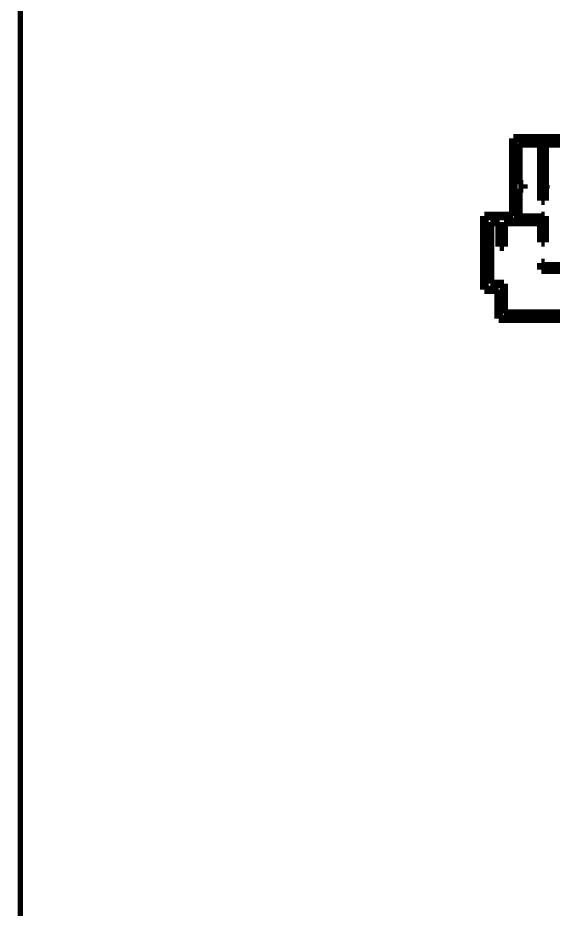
# Model space of a CAD drawing. Header units: millimetres. Extents: x 0 to 1249171, y -42321 to 335084.
# Drawn here: x 710752 to 742137, y 113900 to 166175 of the extents above; entities that cross this region are included whole.
import ezdxf

# ---------------------------------------------------------------- set-up
doc = ezdxf.new("R2010")
doc.units = ezdxf.units.MM
doc.header["$LTSCALE"] = 1000
doc.layers.add('P_wall', color=7, linetype='Continuous', lineweight=50)

msp = doc.modelspace()

# ---------------------------------------------------------------- linework, layer by layer
at = {"layer": 'P_wall', "const_width": 300}
msp.add_lwpolyline([(710901.8667677012, 334834.20989163), (948920.5347595927, 334834.20989163), (948920.5347595927, -42071.08277393237), (710901.8667677012, -42071.08277393237)], close=True, dxfattribs=at)
at = {"layer": 'P_wall', "const_width": 500}
for points in [[(739797.0766758458, 159104.9997649051), (739797.0766758458, 156164.9996605988)], [(746106.8784876848, 159104.9997649051), (739797.0766758458, 159104.9997649051)], [(740097.0766758458, 158804.9994872981), (743196.8787945104, 158804.9994872981)], [(740097.0766758457, 156414.9996605989), (740097.0766758458, 158804.9994872981)], [(741446.8714757389, 158894.9994348057), (741446.8714219399, 155454.9997941892)], [(741646.8714757392, 156365.0000652468), (741646.8714757392, 158894.9994348057)], [(739797.0766758458, 156164.9996605988), (739797.0766758394, 154554.9989299219)], [(740096.8774961913, 156165.0069833393), (740396.8774972954, 156164.9996605988)], [(740097.1352577655, 154454.9996605989), (740096.8774961913, 156165.0069833393)], [(740396.8774972954, 156414.9996605988), (740097.0766758457, 156414.9996605989)], [(740396.8774972954, 156164.9996605988), (740396.8774972954, 156414.9996605988)], [(741646.87142194, 155454.9997941892), (741646.8714757392, 156165.0000652468)], [(741646.8714757392, 156365.0000652468), (741686.8776182327, 156365.0000652468)], [(741686.8776182327, 156165.0000652468), (741646.8714757392, 156165.0000652468)], [(741686.8776182327, 156365.0000652468), (741686.8776182327, 156165.0000652468)], [(741446.8714219399, 155454.9997941892), (741646.87142194, 155454.9997941892)], [(738096.6756787432, 154554.9989299219), (738096.6840519971, 150225.0007876933)], [(739797.0766758394, 154554.9989299219), (738096.6756787432, 154554.9989299219)], [(741446.8714219399, 154554.9997941892), (741646.87142194, 154554.9997941892)], [(741446.87142194, 154154.9997941891), (741446.8714219399, 154554.9997941892)], [(741646.87142194, 154354.9998936832), (741646.87142194, 154554.9997941892)], [(738446.676355566, 154204.9989299219), (738996.8781614043, 154204.9989299219)], [(738446.683375177, 150575.0000658467), (738446.676355566, 154204.9989299219)], [(738996.8781614043, 154204.9989299219), (738996.8781614043, 152754.9996646692)], [(739246.8781614044, 154204.9996605988), (741446.8773830188, 154204.9996605988)], [(739246.8781614044, 152754.9996646692), (739246.8781614044, 154204.9996605988)], [(739246.8781614047, 154154.9996771346), (739246.8781614047, 154154.9996605988)], [(741446.8773830188, 154454.9996605988), (740097.1352577655, 154454.9996605989)], [(741446.87142194, 154155.0004608033), (741446.037481942, 153004.5532004989)], [(741446.8714219399, 154154.9997941891), (741446.87142194, 154155.0004608033)], [(741446.8773830188, 154204.9996605988), (741446.8773830188, 154454.9996605988)], [(741646.0459628915, 153004.5532004989), (741646.87142194, 154355.0004608033)], [(741646.87142194, 154355.0004608033), (741646.87142194, 154354.9998936832)], [(741446.037481942, 153004.5532004989), (741646.0459628915, 153004.5532004989)], [(738996.8781614043, 152754.9996646692), (739246.8781614044, 152754.9996646692)], [(741646.8427554052, 151804.5525014597), (741446.8427554052, 151804.5525014597)], [(741446.8649128946, 151404.80332721), (741446.8658427333, 151804.5525014597)], [(741446.8648826559, 151404.80332721), (742836.878441135, 151404.8033272102)], [(741646.8714750295, 151604.8033272103), (741646.8427554052, 151804.5525014597)], [(742836.878441135, 151604.8033272102), (741646.8714750295, 151604.8033272103)], [(739246.8781614044, 150574.9984155051), (738446.683375177, 150575.0000658467)], [(739246.8781614044, 148824.9993408253), (739246.8781614044, 150574.9984155051)], [(738096.6840519971, 150225.0007876933), (738946.8795619834, 150224.999034229)], [(738946.8781614038, 150224.9990342318), (738946.8781614038, 148524.999764905)], [(742586.8784876843, 148824.9997649051), (739246.8781614044, 148824.9993408253)], [(738946.8781614038, 148524.999764905), (764981.8779174397, 148524.9996603332)]]:
    msp.add_lwpolyline(points, dxfattribs=at)

doc.saveas('drawing.dxf')
